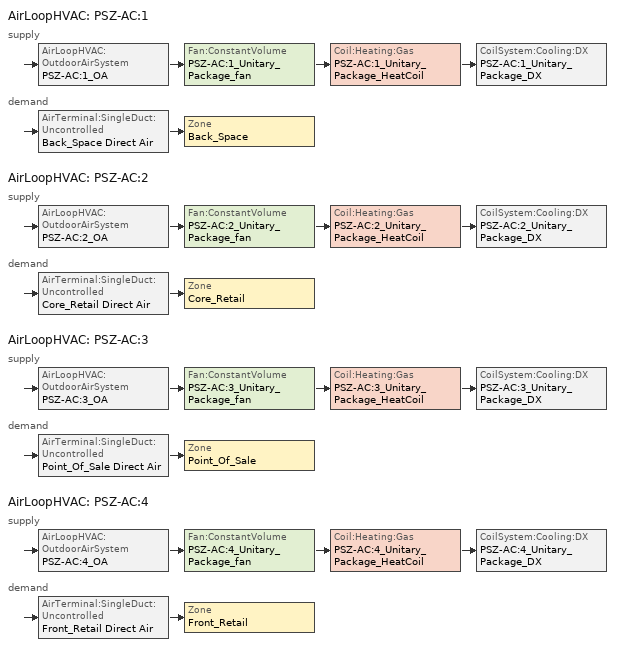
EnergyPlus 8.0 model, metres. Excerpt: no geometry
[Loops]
AirLoopHVAC 'PSZ-AC:1'
 supply: AirLoopHVAC:OutdoorAirSystem 'PSZ-AC:1_OA' > Fan:ConstantVolume 'PSZ-AC:1_Unitary_Package_fan' > Coil:Heating:Gas 'PSZ-AC:1_Unitary_Package_HeatCoil' > CoilSystem:Cooling:DX 'PSZ-AC:1_Unitary_Package_DX'
 demand: AirTerminal:SingleDuct:Uncontrolled 'Back_Space Direct Air' > Zone 'Back_Space'
AirLoopHVAC 'PSZ-AC:2'
 supply: AirLoopHVAC:OutdoorAirSystem 'PSZ-AC:2_OA' > Fan:ConstantVolume 'PSZ-AC:2_Unitary_Package_fan' > Coil:Heating:Gas 'PSZ-AC:2_Unitary_Package_HeatCoil' > CoilSystem:Cooling:DX 'PSZ-AC:2_Unitary_Package_DX'
 demand: AirTerminal:SingleDuct:Uncontrolled 'Core_Retail Direct Air' > Zone 'Core_Retail'
AirLoopHVAC 'PSZ-AC:3'
 supply: AirLoopHVAC:OutdoorAirSystem 'PSZ-AC:3_OA' > Fan:ConstantVolume 'PSZ-AC:3_Unitary_Package_fan' > Coil:Heating:Gas 'PSZ-AC:3_Unitary_Package_HeatCoil' > CoilSystem:Cooling:DX 'PSZ-AC:3_Unitary_Package_DX'
 demand: AirTerminal:SingleDuct:Uncontrolled 'Point_Of_Sale Direct Air' > Zone 'Point_Of_Sale'
AirLoopHVAC 'PSZ-AC:4'
 supply: AirLoopHVAC:OutdoorAirSystem 'PSZ-AC:4_OA' > Fan:ConstantVolume 'PSZ-AC:4_Unitary_Package_fan' > Coil:Heating:Gas 'PSZ-AC:4_Unitary_Package_HeatCoil' > CoilSystem:Cooling:DX 'PSZ-AC:4_Unitary_Package_DX'
 demand: AirTerminal:SingleDuct:Uncontrolled 'Front_Retail Direct Air' > Zone 'Front_Retail'
[Sizing:Zone] Zone Cooling Design Supply Air Temperature Input Method=SupplyAirTemperature; Zone Cooling Design Supply Air Temperature {C}=12.8; Zone Heating Design Supply Air Temperature Input Method=SupplyAirTemperature; Zone Heating Design Supply Air Temperature {C}=40; Zone Cooling Design Supply Air Humidity Ratio {kg-H2O/kg-air}=0.0085; Zone Heating Design Supply Air Humidity Ratio {kg-H2O/kg-air}=0.008; Zone Heating Sizing Factor=0; Zone Cooling Sizing Factor=0; Cooling Design Air Flow Method=DesignDay; Cooling Design Air Flow Rate {m3/s}=0; Cooling Minimum Air Flow {m3/s}=0; Cooling Minimum Air Flow Fraction=0; Heating Design Air Flow Method=DesignDay; Heating Design Air Flow Rate {m3/s}=0
Name | Design Specification Outdoor Air Object
Back_Space | SZ DSOA Back_Space
Core_Retail | SZ DSOA Core_Retail
Point_Of_Sale | SZ DSOA Point_Of_Sale
Front_Retail | SZ DSOA Front_Retail
[DesignSpecification:OutdoorAir] Outdoor Air Method=Flow/Area
Name | Outdoor Air Flow per Zone Floor Area {m3/s-m2}
SZ DSOA Back_Space | 0.000609562
SZ DSOA Core_Retail; SZ DSOA Point_Of_Sale; SZ DSOA Front_Retail | 0.00118103
[Sizing:System] Type of Load to Size On=Sensible; Design Outdoor Air Flow Rate {m3/s}=AUTOSIZE; Minimum System Air Flow Ratio=1; Preheat Design Temperature {C}=7; Preheat Design Humidity Ratio {kgWater/kgDryAir}=0.008; Precool Design Temperature {C}=12.8; Precool Design Humidity Ratio {kgWater/kgDryAir}=0.008; Central Cooling Design Supply Air Temperature {C}=12.8; Sizing Option=NonCoincident; 100% Outdoor Air in Cooling=No; 100% Outdoor Air in Heating=No; Zone Cooling Design Supply Air Humidity Ratio {kg-H2O/kg-air}=0.0085; Central Heating Design Supply Air Humidity Ratio {kgWater/kgDryAir}=0.008; Cooling Design Air Flow Method=DesignDay; Cooling Design Air Flow Rate {m3/s}=0; Heating Design Air Flow Method=DesignDay; Heating Design Air Flow Rate {m3/s}=0; System Outdoor Air Method=ZoneSum
Name | Central Heating Design Supply Air Temperature                        !- Central Heating Design Supply Air Temperature {C} | Central Heating Design Supply Air Temperature {C}
PSZ-AC:1; PSZ-AC:2 | 40
PSZ-AC:3; PSZ-AC:4 |  | 40
[ZoneControl:Thermostat] Control Type Schedule=Dual Zone Control Type Sched
Name | Zone or ZoneList | Control 1
Back_Space Thermostat | Back_Space | Back_Space DualSPSched
Core_Retail Thermostat | Core_Retail | Core_Retail DualSPSched
Point_Of_Sale Thermostat | Point_Of_Sale | Point_Of_Sale DualSPSched
Front_Retail Thermostat | Front_Retail | Front_Retail DualSPSched
[ThermostatSetpoint:DualSetpoint]
Name | Heating Setpoint Temperature Schedule | Cooling Setpoint Temperature Schedule
Back_Space DualSPSched; Point_Of_Sale DualSPSched; Front_Retail DualSPSched | HTGSETP_SCH_NO_OPTIMUM | CLGSETP_SCH_NO_SETBACK
Core_Retail DualSPSched | HTGSETP_SCH_YES_OPTIMUM | CLGSETP_SCH_YES_OPTIMUM
[AirTerminal:SingleDuct:Uncontrolled] Availability Schedule=ALWAYS_ON; Maximum Air Flow Rate {m3/s}=AUTOSIZE
Back_Space Direct Air; Core_Retail Direct Air; Point_Of_Sale Direct Air; Front_Retail Direct Air
[Zone equipment]
Back_Space: Back_Space Direct Air
Core_Retail: Core_Retail Direct Air
Point_Of_Sale: Point_Of_Sale Direct Air
Front_Retail: Front_Retail Direct Air
[Fan:ConstantVolume] Availability Schedule=HVACOperationSchd; Maximum Flow Rate {m3/s}=AUTOSIZE; Motor In Airstream Fraction=1
Name | Fan Efficiency | Pressure Rise {Pa} | Motor Efficiency
PSZ-AC:1_Unitary_Package_fan | 0.58175 | 622.5 | 0.895
PSZ-AC:2_Unitary_Package_fan | 0.6006 | 1018.41 | 0.924
PSZ-AC:3_Unitary_Package_fan; PSZ-AC:4_Unitary_Package_fan | 0.56225 | 622.5 | 0.865
[Coil:Cooling:DX:TwoSpeed] Availability Schedule=ALWAYS_ON
Name | Rated High Speed Total Cooling Capacity {W} | Rated High Speed Sensible Heat Ratio | Rated High Speed COP {W/W} | Rated High Speed Air Flow Rate {m3/s} | Total Cooling Capacity Function of Temperature Curve | Total Cooling Capacity Function of Flow Fraction Curve | Energy Input Ratio Function of Temperature Curve | Energy Input Ratio Function of Flow Fraction Curve | Part Load Fraction Correlation Curve | Rated Low Speed Total Cooling Capacity {W} | Rated Low Speed Sensible Heat Ratio | Rated Low Speed COP {W/W} | Rated Low Speed Air Flow Rate {m3/s} | Low Speed Total Cooling Capacity Function of Temperature Curve | Low Speed Energy Input Ratio Function of Temperature Curve
PSZ-AC:1_Unitary_Package_CoolCoil | 28737.97 | 0.74045 | 3.79883 | 1.46123 | PSZ-AC:1_Unitary_PackagecoolCapFT | PSZ-AC:1_Unitary_PackagecoolFFF | PSZ-AC:1_Unitary_PackagecoolEIRFT | PSZ-AC:1_Unitary_PackagecoolEIRFFF | PSZ-AC:1_Unitary_PackagecoolPLR | 14369 | 0.74045 | 3.79883 | 0.974153 | PSZ-AC:1_Unitary_PackagecoolCapFT | PSZ-AC:1_Unitary_PackagecoolEIRFT
PSZ-AC:2_Unitary_Package_CoolCoil | 117043 | 0.71704 | 3.39929 | 5.50102 | PSZ-AC:2_Unitary_PackagecoolCapFT | PSZ-AC:2_Unitary_PackagecoolFFF | PSZ-AC:2_Unitary_PackagecoolEIRFT | PSZ-AC:2_Unitary_PackagecoolEIRFFF | PSZ-AC:2_Unitary_PackagecoolPLR | 58521.7 | 0.71704 | 3.39929 | 3.66735 | PSZ-AC:2_Unitary_PackagecoolCapFT | PSZ-AC:2_Unitary_PackagecoolEIRFT
PSZ-AC:3_Unitary_Package_CoolCoil | 20335.71 | 0.77786 | 3.79883 | 1.15899 | PSZ-AC:3_Unitary_PackagecoolCapFT | PSZ-AC:3_Unitary_PackagecoolFFF | PSZ-AC:3_Unitary_PackagecoolEIRFT | PSZ-AC:3_Unitary_PackagecoolEIRFFF | PSZ-AC:3_Unitary_PackagecoolPLR | 10167.9 | 0.77786 | 3.79883 | 0.77266 | PSZ-AC:3_Unitary_PackagecoolCapFT | PSZ-AC:3_Unitary_PackagecoolEIRFT
PSZ-AC:4_Unitary_Package_CoolCoil | 17159.28 | 0.76225 | 4.11713 | 0.93396 | PSZ-AC:4_Unitary_PackagecoolCapFT | PSZ-AC:4_Unitary_PackagecoolFFF | PSZ-AC:4_Unitary_PackagecoolEIRFT | PSZ-AC:4_Unitary_PackagecoolEIRFFF | PSZ-AC:4_Unitary_PackagecoolPLR | 8579.64 | 0.76225 | 4.11713 | 0.62264 | PSZ-AC:4_Unitary_PackagecoolCapFT | PSZ-AC:4_Unitary_PackagecoolEIRFT
[Coil:Heating:Gas] Availability Schedule=ALWAYS_ON; Gas Burner Efficiency=0.8; Nominal Capacity {W}=AUTOSIZE
PSZ-AC:1_Unitary_Package_HeatCoil; PSZ-AC:2_Unitary_Package_HeatCoil; PSZ-AC:3_Unitary_Package_HeatCoil; PSZ-AC:4_Unitary_Package_HeatCoil
[CoilSystem:Cooling:DX] Availability Schedule=ALWAYS_ON
Name | Cooling Coil
PSZ-AC:1_Unitary_Package_DX | PSZ-AC:1_Unitary_Package_CoolCoil
PSZ-AC:2_Unitary_Package_DX | PSZ-AC:2_Unitary_Package_CoolCoil
PSZ-AC:3_Unitary_Package_DX | PSZ-AC:3_Unitary_Package_CoolCoil
PSZ-AC:4_Unitary_Package_DX | PSZ-AC:4_Unitary_Package_CoolCoil
[Controller:OutdoorAir] Minimum Outdoor Air Flow Rate {m3/s}=AUTOSIZE; Maximum Outdoor Air Flow Rate {m3/s}=AUTOSIZE; Economizer Control Type=DifferentialDryBulb; Economizer Control Action Type=ModulateFlow; Lockout Type=NoLockout; Minimum Limit Type=FixedMinimum; Minimum Outdoor Air Schedule=MinOA_MotorizedDamper_Sched
Name | Maximum Fraction of Outdoor Air Schedule | Heat Recovery Bypass Control Type
PSZ-AC:1_OA_Controller | PSZ1_Timestep_Econ_Eff_SCH
PSZ-AC:2_OA_Controller | PSZ2_Timestep_Econ_Eff_SCH | BypassWhenOAFlowGreaterThanMinimum
PSZ-AC:3_OA_Controller | PSZ3_Timestep_Econ_Eff_SCH
PSZ-AC:4_OA_Controller | PSZ4_Timestep_Econ_Eff_SCH
[AirLoopHVAC] Design Supply Air Flow Rate {m3/s}=AUTOSIZE
PSZ-AC:1; PSZ-AC:2; PSZ-AC:3; PSZ-AC:4
[SetpointManager:SingleZone:Reheat] Control Variable=Temperature; Minimum Supply Air Temperature {C}=10; Maximum Supply Air Temperature {C}=50
Name | Control Zone | Setpoint Node or NodeList
SupAirTemp MngrBack_Space | Back_Space | PSZ-AC:1 Supply Equipment Outlet Node
SupAirTemp MngrCore_Retail | Core_Retail | PSZ-AC:2 Supply Equipment Outlet Node
SupAirTemp MngrPoint_Of_Sale | Point_Of_Sale | PSZ-AC:3 Supply Equipment Outlet Node
SupAirTemp MngrFront_Retail | Front_Retail | PSZ-AC:4 Supply Equipment Outlet Node
[SetpointManager:MixedAir] Control Variable=Temperature
Name | Setpoint Node or NodeList
PSZ-AC:1_OAMixed Air Temp Manager | PSZ-AC:1_OA-PSZ-AC:1_Unitary_PackageNode
PSZ-AC:2_OAMixed Air Temp Manager | PSZ-AC:2_OA-PSZ-AC:2_Unitary_PackageNode
PSZ-AC:3_OAMixed Air Temp Manager | PSZ-AC:3_OA-PSZ-AC:3_Unitary_PackageNode
PSZ-AC:4_OAMixed Air Temp Manager | PSZ-AC:4_OA-PSZ-AC:4_Unitary_PackageNode
PSZ-AC:1_HeatC Temp Manager | PSZ-AC:1_Unitary_PackageCoolCoil air inlet
PSZ-AC:2_HeatC Temp Manager | PSZ-AC:2_Unitary_PackageCoolCoil air inlet
PSZ-AC:3_HeatC Temp Manager | PSZ-AC:3_Unitary_PackageCoolCoil air inlet
PSZ-AC:4_HeatC Temp Manager | PSZ-AC:4_Unitary_PackageCoolCoil air inlet
[HeatExchanger:AirToAir:SensibleAndLatent]
PSZ-AC:2 OA Heat Recovery: Availability Schedule=Always_On; Nominal Supply Air Flow Rate {m3/s}=AUTOSIZE; Sensible Effectiveness at 100% Heating Air Flow=0.7; Latent Effectiveness at 100% Heating Air Flow=0.6; Sensible Effectiveness at 75% Heating Air Flow=0.7; Latent Effectiveness at 75% Heating Air Flow=0.6; Sensible Effectiveness at 100% Cooling Air Flow=0.75; Latent Effectiveness at 100% Cooling Air Flow=0.6; Sensible Effectiveness at 75% Cooling Air Flow=0.75; Latent Effectiveness at 75% Cooling Air Flow=0.6; Nominal Electric Power {W}=1406.23; Supply Air Outlet Temperature Control=No; Heat Exchanger Type=Rotary; Frost Control Type=ExhaustOnly; Threshold Temperature {C}=-23.3; Initial Defrost Time Fraction=0.167; Rate of Defrost Time Fraction Increase {1/K}=1.44
[WaterHeater:Mixed]
Gas Tank: Tank Volume {m3}=0.151416; Setpoint Temperature Schedule=Hot Water Setpoint Temp Schedule; Deadband Temperature Difference {deltaC}=2; Maximum Temperature Limit {C}=82.2222; Heater Control Type=Cycle; Heater Maximum Capacity {W}=11722.8; Heater Minimum Capacity {W}=0; Heater Fuel Type=NaturalGas; Heater Thermal Efficiency=0.82; Off Cycle Parasitic Fuel Consumption Rate {W}=1860; Off Cycle Parasitic Fuel Type=NaturalGas; Off Cycle Parasitic Heat Fraction to Tank=0; On Cycle Parasitic Fuel Consumption Rate {W}=1860; Ambient Temperature Indicator=Zone; Ambient Temperature Zone=Back_space; Off Cycle Loss Coefficient to Ambient Temperature {W/K}=4.10807; On Cycle Loss Coefficient to Ambient Temperature {W/K}=4.10807; Peak Use Flow Rate {m3/s}=1.89E-05; Use Flow Rate Fraction Schedule=BLDG_SWH_SCH
[EnergyManagementSystem:Actuator] Actuated Component Type=Fan; Actuated Component Control Type=Fan Pressure Rise
Name | Actuated Component Unique
PSZ1_Fan_Pressure | PSZ-AC:1_Unitary_Package_fan
PSZ2_Fan_Pressure | PSZ-AC:2_Unitary_Package_fan
PSZ3_Fan_Pressure | PSZ-AC:3_Unitary_Package_fan
PSZ4_Fan_Pressure | PSZ-AC:4_Unitary_Package_fan
[EnergyManagementSystem:Program]
PSZ2_Set_Fan_Par: IF PSZ2_Number_of_Stages == 1; Return; ENDIF; SET PSZ2_FanPwrExponent = 2.2; SET PSZ2_OAFrac = PSZ2_OAFlowMass/PSZ2_DesignFlowMass; IF  PSZ2_OAFrac < 0.66; SET PSZ2_VenSpeed = 0.66; SET PSZ2_Stage1Speed = 0.66; ELSE; SET PSZ2_VenSpeed = PSZ2_OAFrac; SET PSZ2_Stage1Speed = PSZ2_OAFrac; ENDIF; SET PSZ2_Stage2Speed = 1.0; SET PSZ2_HeatSpeed = 1.0
[EnergyManagementSystem:Sensor]
Name | Output:Variable or Output:Meter Index Key | Output:Variable or Output:Meter
Back_Space_Temp | Back_Space Air Node | System Node Temperature
PSZ1_OAFlowMass | PSZ-AC:1_OAInlet Node | System Node Mass Flow Rate
PSZ1_HeatingRTF | PSZ-AC:1_Unitary_Package_HeatCoil | Heating Coil Runtime Fraction
PSZ1_RTF | PSZ-AC:1_Unitary_Package_CoolCoil | Cooling Coil Runtime Fraction
PSZ1_SpeedRatio | PSZ-AC:1_Unitary_Package_DX | Coil System Compressor Speed Ratio
PSZ1_Econo_Status | PSZ-AC:1 | Air System Outdoor Air Economizer Status
Core_Retail_Temp | Core_Retail Air Node | System Node Temperature
PSZ2_OAFlowMass | PSZ-AC:2_OAInlet Node | System Node Mass Flow Rate
PSZ2_HeatingRTF | PSZ-AC:2_Unitary_Package_HeatCoil | Heating Coil Runtime Fraction
PSZ2_RTF | PSZ-AC:2_Unitary_Package_CoolCoil | Cooling Coil Runtime Fraction
PSZ2_SpeedRatio | PSZ-AC:2_Unitary_Package_DX | Coil System Compressor Speed Ratio
PSZ2_Econo_Status | PSZ-AC:2 | Air System Outdoor Air Economizer Status
Point_Of_Sale_Temp | Point_Of_Sale Air Node | System Node Temperature
PSZ3_OAFlowMass | PSZ-AC:3_OAInlet Node | System Node Mass Flow Rate
PSZ3_HeatingRTF | PSZ-AC:3_Unitary_Package_HeatCoil | Heating Coil Runtime Fraction
PSZ3_RTF | PSZ-AC:3_Unitary_Package_CoolCoil | Cooling Coil Runtime Fraction
PSZ3_SpeedRatio | PSZ-AC:3_Unitary_Package_DX | Coil System Compressor Speed Ratio
PSZ3_Econo_Status | PSZ-AC:3 | Air System Outdoor Air Economizer Status
Front_Retail_Temp | Front_Retail Air Node | System Node Temperature
PSZ4_OAFlowMass | PSZ-AC:4_OAInlet Node | System Node Mass Flow Rate
PSZ4_HeatingRTF | PSZ-AC:4_Unitary_Package_HeatCoil | Heating Coil Runtime Fraction
PSZ4_RTF | PSZ-AC:4_Unitary_Package_CoolCoil | Cooling Coil Runtime Fraction
PSZ4_SpeedRatio | PSZ-AC:4_Unitary_Package_DX | Coil System Compressor Speed Ratio
PSZ4_Econo_Status | PSZ-AC:4 | Air System Outdoor Air Economizer Status
[EnergyManagementSystem:InternalVariable]
Name | Internal Data Index Key | Internal Data Type
PSZ1_Fan_DesignPressure | PSZ-AC:1_Unitary_Package_fan | Fan Nominal Pressure Rise
PSZ1_DesignFlowMass | PSZ-AC:1_OA_CONTROLLER | Outdoor Air Controller Maximum Mass Flow Rate
PSZ1_OADesignMass | PSZ-AC:1_OA_CONTROLLER | Outdoor Air Controller Minimum Mass Flow Rate
PSZ2_Fan_DesignPressure | PSZ-AC:2_Unitary_Package_fan | Fan Nominal Pressure Rise
PSZ2_DesignFlowMass | PSZ-AC:2_OA_CONTROLLER | Outdoor Air Controller Maximum Mass Flow Rate
PSZ2_OADesignMass | PSZ-AC:2_OA_CONTROLLER | Outdoor Air Controller Minimum Mass Flow Rate
PSZ3_Fan_DesignPressure | PSZ-AC:3_Unitary_Package_fan | Fan Nominal Pressure Rise
PSZ3_DesignFlowMass | PSZ-AC:3_OA_CONTROLLER | Outdoor Air Controller Maximum Mass Flow Rate
PSZ3_OADesignMass | PSZ-AC:3_OA_CONTROLLER | Outdoor Air Controller Minimum Mass Flow Rate
PSZ4_Fan_DesignPressure | PSZ-AC:4_Unitary_Package_fan | Fan Nominal Pressure Rise
PSZ4_DesignFlowMass | PSZ-AC:4_OA_CONTROLLER | Outdoor Air Controller Maximum Mass Flow Rate
PSZ4_OADesignMass | PSZ-AC:4_OA_CONTROLLER | Outdoor Air Controller Minimum Mass Flow Rate
[Schedule:Compact]
BLDG_SWH_SCH: Through: 12/31, For: Weekdays SummerDesignDay, Until: 01:00, 0, Until: 03:00, 0, Until: 07:00, 0, Until: 08:00, 0.15, Until: 09:00, 0.23, Until: 10:00, 0.32, Until: 11:00, 0.41, Until: 12:00, 0.57, Until: 13:00, 0.62, Until: 14:00, 0.61, Until: 15:00, 0.5, Until: 16:00, 0.45, Until: 17:00, 0.46, Until: 18:00, 0.47, Until: 19:00, 0.42, Until: 20:00, 0.34, Until: 21:00, 0.33, Until: 22:00, 0, Until: 23:00, 0, Until: 24:00, 0, For: Saturday WinterDesignDay, Until: 01:00, 0, Until: 02:00, 0, Until: 03:00, 0, Until: 06:00, 0, Until: 07:00, 0, Until: 08:00, 0.2, Until: 09:00, 0.24, Until: 10:00, 0.27, Until: 11:00, 0.42, Until: 12:00, 0.54, Until: 13:00, 0.59, Until: 14:00, 0.6, Until: 15:00, 0.49, Until: 16:00, 0.48, Until: 17:00, 0.47, Until: 18:00, 0.46, Until: 19:00, 0.44, Until: 20:00, 0.36, Until: 21:00, 0.29, Until: 22:00, 0.22, Until: 23:00, 0, Until: 24:00, 0, For: Sunday Holidays AllOtherDays, Until: 03:00, 0, Until: 06:00, 0, Until: 07:00, 0, Until: 08:00, 0, Until: 09:00, 0, Until: 10:00, 0.14, Until: 11:00, 0.29, Until: 12:00, 0.31, Until: 14:00, 0.36, Until: 15:00, 0.34, Until: 16:00, 0.35, Until: 17:00, 0.37, Until: 18:00, 0.34, Until: 19:00, 0.25, Until: 20:00, 0, Until: 21:00, 0, Until: 22:00, 0, Until: 23:00, 0, Until: 24:00, 0
Hot Water Setpoint Temp Schedule: THROUGH: 12/31, FOR: AllDays, UNTIL: 24:00, 60
ALWAYS_ON: Through: 12/31, For: AllDays, Until: 24:00, 1
HVACOperationSchd: Through: 12/31, For: Weekdays SummerDesignDay, Until: 06:00, 0, Until: 21:00, 1, Until: 24:00, 0, For: Saturday WinterDesignDay, Until: 06:00, 0, Until: 22:00, 1, Until: 24:00, 0, For: Sunday Holidays AllOtherDays, Until: 08:00, 0, Until: 19:00, 1, Until: 24:00, 0
HTGSETP_SCH_YES_OPTIMUM: Through: 12/31, For: WinterDesignDay, Until: 06:00, 15.56, Until: 07:00, 18.33, Until: 21:00, 21.11, Until: 24:00, 15.56, For: Weekdays, Until: 05:00, 15.56, Until: 06:00, 17.8, Until: 07:00, 20, Until: 21:00, 21.11, Until: 24:00, 15.56, For SummerDesignDay, Until: 24:00, 15.56, For: Saturday, Until: 05:00, 15.56, Until: 06:00, 17.8, Until: 07:00, 20, Until: 22:00, 21.11, Until: 24:00, 15.56, For: Sunday Holidays AllOtherDays, Until: 07:00, 15.56, Until: 08:00, 17.8, Until: 09:00, 20, Until: 19:00, 21.11, Until: 24:00, 15.56
HTGSETP_SCH_NO_OPTIMUM: Through: 12/31, For: WinterDesignDay, Until: 06:00, 15.56, Until: 07:00, 18.33, Until: 21:00, 21.11, Until: 24:00, 15.56, For: Weekdays, Until: 05:00, 15.56, Until: 06:00, 21.11, Until: 07:00, 21.11, Until: 21:00, 21.11, Until: 24:00, 15.56, For SummerDesignDay, Until: 24:00, 15.56, For: Saturday, Until: 05:00, 15.56, Until: 06:00, 21.11, Until: 07:00, 21.11, Until: 22:00, 21.11, Until: 24:00, 15.56, For: Sunday Holidays AllOtherDays, Until: 07:00, 15.56, Until: 08:00, 21.11, Until: 09:00, 21.11, Until: 19:00, 21.11, Until: 24:00, 15.56
CLGSETP_SCH_YES_OPTIMUM: Through: 12/31, For: SummerDesignDay, Until: 06:00, 29.44, Until: 07:00, 26.67, Until: 21:00, 23.89, Until: 24:00, 29.44, For: Weekdays, Until: 05:00, 29.44, Until: 06:00, 27.8, Until: 07:00, 25.6, Until: 21:00, 23.89, Until: 24:00, 29.44, For: Saturday, Until: 05:00, 29.44, Until: 06:00, 27.8, Until: 07:00, 25.6, Until: 22:00, 23.89, Until: 24:00, 29.44, For WinterDesignDay, Until: 24:00, 29.44, For: Sunday Holidays AllOtherDays, Until: 07:00, 29.44, Until: 08:00, 27.8, Until: 09:00, 25.6, Until: 19:00, 23.89, Until: 24:00, 29.44
CLGSETP_SCH_NO_SETBACK: Through: 12/31, For: SummerDesignDay, Until: 06:00, 29.44, Until: 07:00, 26.67, Until: 21:00, 23.89, Until: 24:00, 29.44, For: Weekdays, Until: 05:00, 23.89, Until: 06:00, 23.89, Until: 07:00, 23.89, Until: 21:00, 23.89, Until: 24:00, 23.89, For: Saturday, Until: 05:00, 23.89, Until: 06:00, 23.89, Until: 07:00, 23.89, Until: 22:00, 23.89, Until: 24:00, 23.89, For WinterDesignDay, Until: 24:00, 29.44, For: Sunday Holidays AllOtherDays, Until: 07:00, 23.89, Until: 08:00, 23.89, Until: 09:00, 23.89, Until: 19:00, 23.89, Until: 24:00, 23.89
MinOA_MotorizedDamper_Sched: Through: 12/31, For: Weekdays SummerDesignDay, Until: 07:00, 0, Until: 21:00, 1, Until: 24:00, 0, For: Saturday, Until: 07:00, 0, Until: 22:00, 1, Until: 24:00, 0, For: WinterDesignDay, Until: 24:00, 1, For: Sunday Holidays AllOtherDays, Until: 09:00, 0, Until: 19:00, 1, Until: 24:00, 0
Dual Zone Control Type Sched: Through: 12/31, For: AllDays, Until: 24:00, 4
[Curve:Quadratic]
Name | Coefficient1 Constant | Coefficient2 x | Coefficient3 x**2 | Minimum Value of x | Maximum Value of x
PSZ-AC:1_Unitary_PackagecoolFFF; PSZ-AC:2_Unitary_PackagecoolFFF; PSZ-AC:3_Unitary_PackagecoolFFF; PSZ-AC:4_Unitary_PackagecoolFFF | 0.8 | 0.2 | 0 | 0.5 | 1.5
PSZ-AC:1_Unitary_PackagecoolEIRFFF; PSZ-AC:2_Unitary_PackagecoolEIRFFF; PSZ-AC:3_Unitary_PackagecoolEIRFFF; PSZ-AC:4_Unitary_PackagecoolEIRFFF | 1.156 | -0.1816 | 0.0256 | 0.5 | 1.5
PSZ-AC:1_Unitary_PackagecoolPLR; PSZ-AC:2_Unitary_PackagecoolPLR; PSZ-AC:3_Unitary_PackagecoolPLR; PSZ-AC:4_Unitary_PackagecoolPLR | 0.75 | 0.25 | 0 | 0 | 1
[Curve:Biquadratic] Minimum Value of x=12.77778; Maximum Value of x=23.88889; Minimum Value of y=21.11111; Maximum Value of y=46.11111
Name | Coefficient1 Constant | Coefficient2 x | Coefficient3 x**2 | Coefficient4 y | Coefficient5 y**2 | Coefficient6 x*y
PSZ-AC:1_Unitary_PackagecoolCapFT; PSZ-AC:2_Unitary_PackagecoolCapFT; PSZ-AC:3_Unitary_PackagecoolCapFT; PSZ-AC:4_Unitary_PackagecoolCapFT | 0.766956 | 0.0107756 | -4.14703e-05 | 0.00134961 | -0.000261144 | 0.000457488
PSZ-AC:1_Unitary_PackagecoolEIRFT; PSZ-AC:2_Unitary_PackagecoolEIRFT; PSZ-AC:3_Unitary_PackagecoolEIRFT; PSZ-AC:4_Unitary_PackagecoolEIRFT | 0.297145 | 0.0430933 | -0.000748766 | 0.00597727 | 0.000482112 | -0.000956448
[Schedule:Constant]
PSZ1_Timestep_Econ_Eff_SCH; PSZ2_Timestep_Econ_Eff_SCH; PSZ3_Timestep_Econ_Eff_SCH; PSZ4_Timestep_Econ_Eff_SCH: Fraction, 0.7
